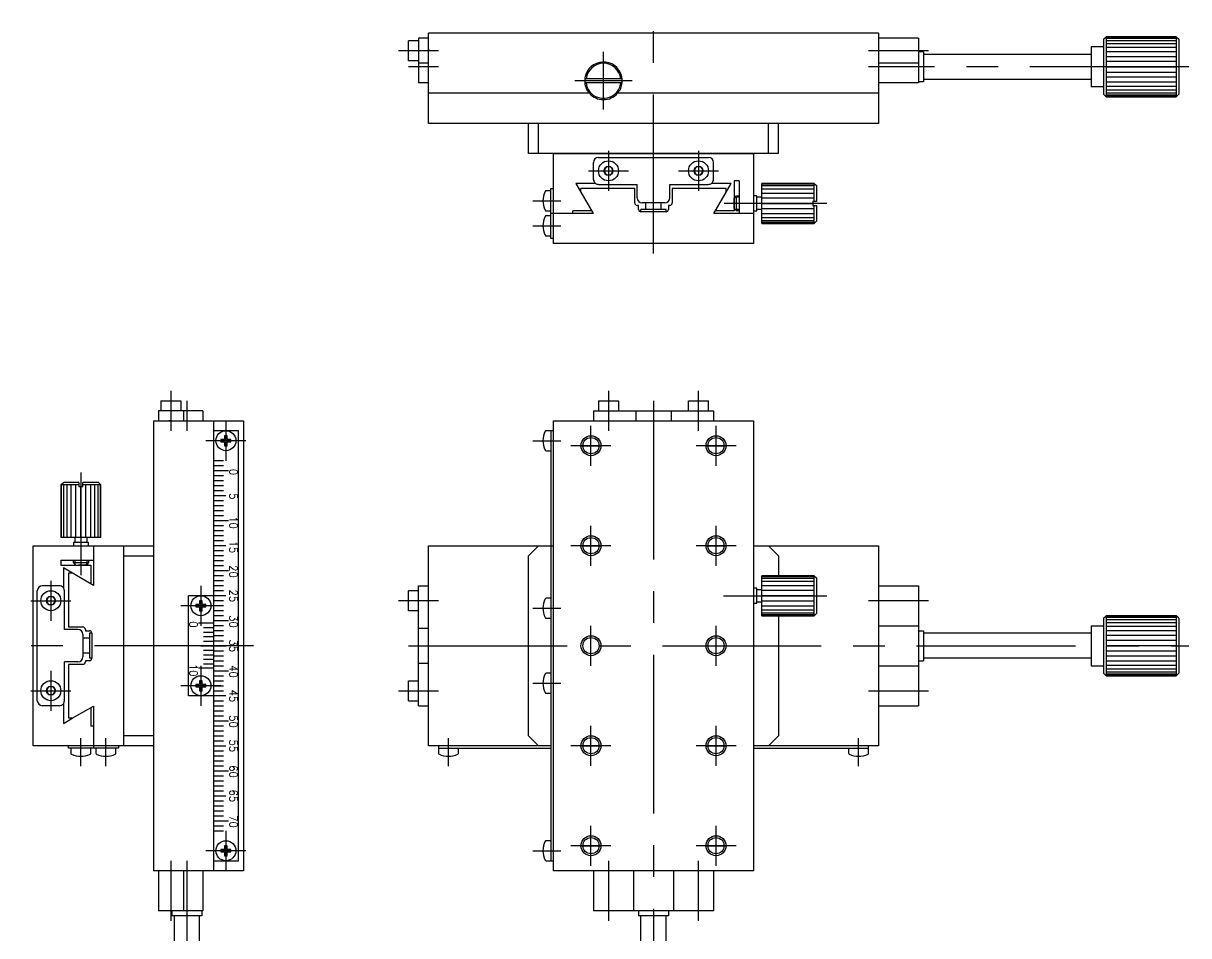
# Model space of a CAD drawing. Extents: x -126 to 356, y -175 to 124.
# Drawn here: x -126 to 107, y -58 to 124.5 of the extents above; entities that cross this region are included whole.
import ezdxf

# ---------------------------------------------------------------- set-up
doc = ezdxf.new("R2010")
doc.units = 0
doc.linetypes.add('CENTER', pattern=[50.8, 31.75, -6.35, 6.35, -6.35])
doc.layers.get('0').update_dxf_attribs({"linetype": 'CONTINUOUS'})
doc.layers.add('CENTER', color=1, linetype='CENTER')
doc.styles.add('CONVERTER_2', font='txt.shx', dxfattribs={"width": 0.9})

# ---------------------------------------------------------------- blocks, each defined once
blk = doc.blocks.new('*U2')
at = {"color": 7, "linetype": 'CONTINUOUS', "style": 'CONVERTER_2', "width": 0.9}
blk.add_text('70', height=1.6, rotation=270, dxfattribs=at).set_placement((-84.79, -33.92))
blk = doc.blocks.new('*U3')
at = {"color": 7, "linetype": 'CONTINUOUS', "style": 'CONVERTER_2', "width": 0.9}
blk.add_text('60', height=1.6, rotation=270, dxfattribs=at).set_placement((-84.79, -23.92))
blk = doc.blocks.new('*U4')
at = {"color": 7, "linetype": 'CONTINUOUS', "style": 'CONVERTER_2', "width": 0.9}
blk.add_text('65', height=1.6, rotation=270, dxfattribs=at).set_placement((-84.79, -28.8))
blk = doc.blocks.new('*U5')
at = {"color": 7, "linetype": 'CONTINUOUS', "style": 'CONVERTER_2', "width": 0.9}
blk.add_text('35', height=1.6, rotation=270, dxfattribs=at).set_placement((-84.79, 1.2))
blk = doc.blocks.new('*U6')
at = {"color": 7, "linetype": 'CONTINUOUS', "style": 'CONVERTER_2', "width": 0.9}
blk.add_text('10', height=1.6, rotation=270, dxfattribs=at).set_placement((-92.79, -3.66))
blk = doc.blocks.new('*U7')
at = {"color": 7, "linetype": 'CONTINUOUS', "style": 'CONVERTER_2', "width": 0.9}
blk.add_text('45', height=1.6, rotation=270, dxfattribs=at).set_placement((-84.79, -8.8))
blk = doc.blocks.new('*U8')
at = {"color": 7, "linetype": 'CONTINUOUS', "style": 'CONVERTER_2', "width": 0.9}
blk.add_text('55', height=1.6, rotation=270, dxfattribs=at).set_placement((-84.79, -18.8))
blk = doc.blocks.new('*U9')
at = {"color": 7, "linetype": 'CONTINUOUS', "style": 'CONVERTER_2', "width": 0.9}
blk.add_text('50', height=1.6, rotation=270, dxfattribs=at).set_placement((-84.79, -13.92))
blk = doc.blocks.new('*U10')
at = {"color": 7, "linetype": 'CONTINUOUS', "style": 'CONVERTER_2', "width": 0.9}
blk.add_text('40', height=1.6, rotation=270, dxfattribs=at).set_placement((-84.79, -3.92))
blk = doc.blocks.new('*U11')
at = {"color": 7, "linetype": 'CONTINUOUS', "style": 'CONVERTER_2', "width": 0.9}
blk.add_text('0', height=1.6, rotation=270, dxfattribs=at).set_placement((-92.79, 4.86))
blk = doc.blocks.new('*U12')
at = {"color": 7, "linetype": 'CONTINUOUS', "style": 'CONVERTER_2', "width": 0.9}
blk.add_text('30', height=1.6, rotation=270, dxfattribs=at).set_placement((-84.79, 6.08))
blk = doc.blocks.new('*U13')
at = {"color": 7, "linetype": 'CONTINUOUS', "style": 'CONVERTER_2', "width": 0.9}
blk.add_text('25', height=1.6, rotation=270, dxfattribs=at).set_placement((-84.79, 11.2))
blk = doc.blocks.new('*U14')
at = {"color": 7, "linetype": 'CONTINUOUS', "style": 'CONVERTER_2', "width": 0.9}
blk.add_text('15', height=1.6, rotation=270, dxfattribs=at).set_placement((-84.79, 20.96))
blk = doc.blocks.new('*U15')
at = {"color": 7, "linetype": 'CONTINUOUS', "style": 'CONVERTER_2', "width": 0.9}
blk.add_text('20', height=1.6, rotation=270, dxfattribs=at).set_placement((-84.79, 16.08))
blk = doc.blocks.new('*U16')
at = {"color": 7, "linetype": 'CONTINUOUS', "style": 'CONVERTER_2', "width": 0.9}
blk.add_text('5', height=1.6, rotation=270, dxfattribs=at).set_placement((-84.79, 30.48))
blk = doc.blocks.new('*U17')
at = {"color": 7, "linetype": 'CONTINUOUS', "style": 'CONVERTER_2', "width": 0.9}
blk.add_text('10', height=1.6, rotation=270, dxfattribs=at).set_placement((-84.79, 25.84))
blk = doc.blocks.new('*U18')
at = {"color": 7, "linetype": 'CONTINUOUS', "style": 'CONVERTER_2', "width": 0.9}
blk.add_text('0', height=1.6, rotation=270, dxfattribs=at).set_placement((-84.79, 35.36))

msp = doc.modelspace()

# ---------------------------------------------------------------- linework, layer by layer
at = {"color": 7, "linetype": 'CONTINUOUS'}
for p, q in [((-47, 121.46), (-47, 118.96)), ((-45, 121.46), (-47, 121.46)), ((45, 122.46), (-45, 122.46)), ((-45, 121.46), (-45, 122.46)), ((-45, 118.76), (-45, 121.46)), ((45, 122.46), (45, 112.56)), ((45, 122.46), (45, 121.46)), ((53, 121.46), (45, 121.46)), ((53, 121.46), (53, 116.46)), ((90, 121.26), (90.5, 121.76)), ((90, 121.26), (90, 110.26)), ((104.5, 121.76), (90.5, 121.76)), ((90.5, 121.76), (90.5, 121.67)), ((104.5, 121.67), (90.5, 121.67)), ((90.5, 121.67), (90.5, 121.4)), ((104.5, 121.4), (90.5, 121.4)), ((90.5, 121.4), (90.5, 120.96)), ((104.5, 121.76), (105, 121.26)), ((104.5, 121.76), (104.5, 121.67)), ((104.5, 121.67), (104.5, 121.4)), ((104.5, 121.4), (104.5, 120.96)), ((105, 121.26), (105, 117.96)), ((-49, 118.96), (-49, 120.96)), ((-47, 120.96), (-49, 120.96)), ((-49, 116.96), (-49, 118.96)), ((-47, 118.96), (-47, 112.56)), ((-45, 119.06), (-45, 119.76)), ((-45, 104.46), (-45, 119.36)), ((-45, 119.36), (-45, 119.06)), ((-45, 112.56), (-45, 118.96)), ((-45, 118.96), (-45, 118.96)), ((87.5, 119.76), (87.5, 111.76)), ((90, 119.76), (87.5, 119.76)), ((87.5, 119.76), (87.5, 118.26)), ((90, 119.76), (90, 111.76)), ((104.5, 120.96), (90.5, 120.96)), ((90.5, 120.96), (90.5, 120.36)), ((104.5, 120.36), (90.5, 120.36)), ((90.5, 120.36), (90.5, 119.62)), ((104.5, 119.62), (90.5, 119.62)), ((90.5, 119.62), (90.5, 118.76)), ((104.5, 120.96), (104.5, 120.36)), ((104.5, 120.36), (104.5, 119.62)), ((104.5, 119.62), (104.5, 118.76)), ((-47, 116.96), (-49, 116.96)), ((54, 118.76), (53, 118.76)), ((54, 118.76), (54, 112.76)), ((54, 118.26), (87.5, 118.26)), ((87.5, 118.26), (87.5, 113.26)), ((104.5, 118.76), (90.5, 118.76)), ((90.5, 118.76), (90.5, 117.78)), ((104.5, 117.78), (90.5, 117.78)), ((90.5, 117.78), (90.5, 116.81)), ((104.5, 116.81), (90.5, 116.81)), ((90.5, 116.81), (90.5, 115.76)), ((104.5, 118.76), (104.5, 117.78)), ((104.5, 117.78), (104.5, 116.81)), ((104.5, 116.81), (104.5, 115.76)), ((105, 117.96), (105, 117.76)), ((105, 117.76), (105, 113.76)), ((-45, 116.46), (-47, 116.46)), ((53, 116.46), (45, 116.46)), ((53, 116.46), (53, 112.56)), ((90.5, 115.76), (90.5, 109.76)), ((90.5, 115.76), (104.5, 115.76)), ((90.5, 114.72), (104.5, 114.72)), ((104.5, 115.76), (104.5, 109.76)), ((-45, 112.56), (-47, 112.56)), ((-45, 112.56), (-47, 112.56)), ((-6.26, 113.36), (-13.74, 113.36)), ((-6.26, 112.56), (-13.74, 112.56)), ((53, 112.56), (45, 112.56)), ((47, 112.56), (45, 112.56)), ((45, 112.56), (45, 104.46)), ((54, 112.76), (53, 112.76)), ((54, 113.26), (87.5, 113.26)), ((87.5, 113.26), (87.5, 111.76)), ((90.5, 113.74), (104.5, 113.74)), ((90.5, 112.76), (104.5, 112.76)), ((90.5, 111.91), (104.5, 111.91)), ((105, 113.76), (105, 110.26)), ((-12.81, 110.46), (-45, 110.46)), ((8.5, 110.46), (-7.19, 110.46)), ((16.5, 110.46), (8.5, 110.46)), ((45, 110.46), (16.5, 110.46)), ((90, 111.76), (87.5, 111.76)), ((90, 111.76), (87.5, 111.76)), ((90.5, 109.76), (90, 110.26)), ((90.5, 111.17), (104.5, 111.17)), ((90.5, 110.57), (104.5, 110.57)), ((90.5, 110.13), (104.5, 110.13)), ((90.5, 109.86), (104.5, 109.86)), ((104.5, 109.76), (90.5, 109.76)), ((90.5, 109.76), (104.5, 109.76)), ((104.5, 109.76), (105, 110.26)), ((45, 104.46), (-45, 104.46)), ((-25, 98.46), (-25, 104.46)), ((-23, 98.46), (-23, 104.46)), ((23, 98.46), (23, 104.46)), ((25, 98.46), (25, 104.46)), ((25, 98.46), (-25, 98.46)), ((-20, 80.46), (-20, 98.46)), ((-20, 98.46), (20, 98.46)), ((20, 98.46), (20, 80.46)), ((-12, 93.26), (-12, 96.66)), ((-11, 97.66), (11, 97.66)), ((-9.45, 95.74), (-9.9, 94.96)), ((-8.55, 95.74), (-9.45, 95.74)), ((-8.55, 95.74), (-8.1, 94.96)), ((8.55, 95.74), (8.1, 94.96)), ((9.45, 95.74), (8.55, 95.74)), ((9.45, 95.74), (9.9, 94.96)), ((12, 93.26), (12, 96.66)), ((-9.9, 94.96), (-9.45, 94.18)), ((-9.45, 94.18), (-8.55, 94.18)), ((-8.55, 94.18), (-8.1, 94.96)), ((8.1, 94.96), (8.55, 94.18)), ((8.55, 94.18), (9.45, 94.18)), ((9.45, 94.18), (9.9, 94.96)), ((-20.5, 90.96), (-21.49, 90.96)), ((-20.5, 91.46), (-20, 91.46)), ((-20.5, 86.96), (-20.5, 91.46)), ((-11.6, 92.46), (-15.54, 92.46)), ((-15.54, 92.46), (-12.07, 86.46)), ((-3.75, 91.46), (-14.5, 91.46)), ((-14.5, 90.67), (-14.5, 91.46)), ((-11, 92.26), (-3.25, 92.26)), ((-3.75, 88.56), (-3.75, 91.46)), ((-3.25, 89.56), (-3.25, 92.26)), ((3.25, 92.26), (11, 92.26)), ((3.25, 89.56), (3.25, 92.26)), ((14.5, 91.46), (3.75, 91.46)), ((3.75, 91.46), (3.75, 88.56)), ((15.54, 92.46), (11.6, 92.46)), ((12.07, 86.46), (15.54, 92.46)), ((14.5, 90.67), (14.5, 91.46)), ((16.1, 92.96), (16.1, 86.96)), ((17.1, 92.96), (16.1, 92.96)), ((17.1, 92.96), (17.1, 86.96)), ((17.1, 90.96), (17.1, 87.96)), ((32.14, 92.46), (21.64, 92.46)), ((21.64, 89.69), (21.64, 92.46)), ((21.64, 92.33), (32.14, 92.33)), ((32.14, 91.93), (21.64, 91.93)), ((32.14, 91.29), (21.64, 91.29)), ((32.14, 88.86), (32.14, 92.46)), ((32.14, 92.46), (32.64, 91.96)), ((32.64, 88.86), (32.64, 91.96)), ((-1.5, 88.56), (-2.25, 88.56)), ((-1.5, 87.26), (-1.5, 88.56)), ((1.5, 88.56), (-1.5, 88.56)), ((1.5, 87.26), (1.5, 88.56)), ((2.25, 88.56), (1.5, 88.56)), ((16.1, 90.46), (16.1, 88.46)), ((16.1, 89.46), (16.6, 89.96)), ((16.1, 87.46), (16.1, 89.46)), ((16.6, 86.96), (16.6, 89.96)), ((16.6, 89.96), (17.1, 89.96)), ((17.1, 89.96), (17.1, 89.69)), ((20.64, 89.96), (20, 89.96)), ((20.64, 86.96), (20.64, 89.96)), ((21.64, 89.69), (20.64, 89.69)), ((32.14, 90.46), (21.64, 90.46)), ((21.64, 88.46), (21.64, 89.69)), ((32.14, 89.5), (21.64, 89.5)), ((31.84, 88.86), (31.84, 88.46)), ((32.64, 88.86), (31.84, 88.86)), ((-21.49, 86.96), (-20.5, 86.96)), ((-20.5, 86.46), (-20.5, 86.96)), ((-16, 86.46), (-20.5, 86.46)), ((-20.5, 81.46), (-20.5, 86.46)), ((-16.1, 86.46), (-16.1, 86.96)), ((-12.5, 86.96), (-16.1, 86.96)), ((-12.07, 86.46), (-16, 86.46)), ((-12.5, 86.46), (-15, 86.46)), ((-12.5, 87.2), (-12.5, 86.96)), ((-3, 88.06), (-3.25, 88.06)), ((-3, 87.26), (-3, 88.06)), ((-2.5, 86.76), (-2.5, 87.26)), ((-1.5, 87.26), (-2.5, 87.26)), ((2.5, 86.76), (-2.5, 86.76)), ((1.5, 87.26), (-1.5, 87.26)), ((2.5, 87.26), (1.5, 87.26)), ((2.5, 86.76), (2.5, 87.26)), ((3.25, 88.06), (3, 88.06)), ((3, 88.06), (3, 87.26)), ((20, 86.46), (12.07, 86.46)), ((12.5, 86.96), (12.5, 87.2)), ((16.1, 86.96), (12.5, 86.96)), ((16, 86.46), (12.5, 86.46)), ((16.1, 88.46), (16.1, 86.96)), ((16.6, 86.96), (16.1, 87.46)), ((17.1, 86.96), (16.6, 86.96)), ((17.1, 88.46), (17.1, 87.24)), ((17.1, 87.24), (17.1, 86.96)), ((17.1, 86.96), (17.1, 86.46)), ((20, 86.96), (20.64, 86.96)), ((21.64, 87.24), (20.64, 87.24)), ((21.64, 88.46), (31.84, 88.46)), ((21.64, 87.24), (21.64, 88.46)), ((21.64, 87.43), (32.14, 87.43)), ((21.64, 84.6), (21.64, 87.24)), ((21.64, 86.46), (32.14, 86.46)), ((31.84, 88.46), (31.84, 88.06)), ((31.84, 88.06), (32.64, 88.06)), ((32.14, 84.46), (32.14, 88.06)), ((32.64, 84.96), (32.64, 88.06)), ((-20.5, 85.96), (-21.49, 85.96)), ((21.64, 85.64), (32.14, 85.64)), ((21.64, 85), (32.14, 85)), ((32.14, 84.6), (21.64, 84.6)), ((21.64, 84.46), (21.64, 84.6)), ((21.64, 84.46), (32.14, 84.46)), ((32.64, 84.96), (32.14, 84.46)), ((-21.49, 81.96), (-20.5, 81.96)), ((-20, 81.46), (-20.5, 81.46)), ((20, 80.46), (-20, 80.46)), ((-98.49, 49), (-98.49, 47)), ((-98.49, 49), (-96.49, 49)), ((-96.49, 49), (-94.49, 49)), ((-94.49, 49), (-94.49, 47)), ((-11, 49), (-7, 49)), ((-11, 49), (-11, 47)), ((-7, 49), (-7, 47)), ((7, 49), (11, 49)), ((7, 47), (7, 49)), ((11, 47), (11, 49)), ((-98.99, 47), (-98.99, 45)), ((-96.49, 47), (-98.99, 47)), ((-90.09, 47), (-96.49, 47)), ((-93.99, 47), (-93.99, 45)), ((-90.09, 47), (-90.09, 45)), ((-90.09, 47), (-90.09, 45)), ((-12, 47), (-12, 45)), ((-12, 47), (-5, 47)), ((-5, 47), (-3.5, 47)), ((-3.5, 47), (-3.5, 45)), ((-3.5, 47), (3.5, 47)), ((3.5, 47), (3.5, 45)), ((3.5, 47), (5, 47)), ((5, 47), (12, 47)), ((11, 47), (12, 47)), ((12, 47), (12, 45)), ((-99.99, 45), (-99.99, -45)), ((-99.99, 45), (-81.99, 45)), ((-99.99, 45), (-98.99, 45)), ((-98.99, 45), (-96.29, 45)), ((-97.29, 45), (-96.59, 45)), ((-96.59, 45), (-96.89, 45)), ((-96.49, 45), (-90.09, 45)), ((-96.49, 45), (-96.49, 45)), ((-87.99, 45), (-87.99, -45)), ((-81.99, 45), (-81.99, -45)), ((-20, -45), (-20, 45)), ((-20, 45), (-5, 45)), ((-5, 45), (-3.5, 45)), ((-3.5, 45), (3.5, 45)), ((3.5, 45), (5, 45)), ((5, 45), (20, 45)), ((10, 45), (12, 45)), ((12, 45), (14, 45)), ((20, 45), (20, -45)), ((-82.99, 43), (-87.99, 43)), ((-85.24, 42), (-85.74, 42)), ((-85.74, 42), (-85.74, 41.25)), ((-85.24, 41.25), (-85.24, 42)), ((-82.99, -43), (-82.99, 43)), ((-20, 43), (-21.49, 43)), ((-20.5, 43), (-20.5, -43)), ((-85.74, 41.25), (-86.49, 41.25)), ((-86.49, 41.25), (-86.49, 40.75)), ((-86.49, 40.75), (-85.74, 40.75)), ((-85.74, 40.75), (-85.74, 40)), ((-85.74, 40), (-85.24, 40)), ((-84.49, 41.25), (-85.24, 41.25)), ((-85.24, 40), (-85.24, 40.75)), ((-85.24, 40.75), (-84.49, 40.75)), ((-84.49, 40.75), (-84.49, 41.25)), ((-21.49, 39), (-20.5, 39)), ((-85.99, 37), (-87.99, 37)), ((-85.99, 36), (-87.99, 36)), ((-84.99, 35), (-87.99, 35)), ((-118.49, 32.14), (-117.99, 32.64)), ((-114.89, 32.64), (-117.99, 32.64)), ((-114.89, 32.64), (-114.89, 31.84)), ((-114.09, 31.84), (-114.09, 32.64)), ((-110.99, 32.64), (-114.09, 32.64)), ((-110.99, 32.64), (-110.49, 32.14)), ((-85.99, 34), (-87.99, 34)), ((-85.99, 33), (-87.99, 33)), ((-114.89, 32.14), (-118.49, 32.14)), ((-118.49, 32.14), (-118.49, 21.64)), ((-118.36, 21.64), (-118.36, 32.14)), ((-117.96, 32.14), (-117.96, 21.64)), ((-117.32, 32.14), (-117.32, 21.64)), ((-116.49, 32.14), (-116.49, 21.64)), ((-115.53, 32.14), (-115.53, 21.64)), ((-114.89, 31.84), (-114.49, 31.84)), ((-114.49, 21.64), (-114.49, 31.84)), ((-114.49, 31.84), (-114.09, 31.84)), ((-110.49, 32.14), (-114.09, 32.14)), ((-113.46, 21.64), (-113.46, 32.14)), ((-112.49, 21.64), (-112.49, 32.14)), ((-111.67, 21.64), (-111.67, 32.14)), ((-111.03, 21.64), (-111.03, 32.14)), ((-110.63, 32.14), (-110.63, 21.64)), ((-110.49, 21.64), (-110.49, 32.14)), ((-85.99, 32), (-87.99, 32)), ((-85.99, 31), (-87.99, 31)), ((-85.49, 30), (-87.99, 30)), ((-85.99, 29), (-87.99, 29)), ((-85.99, 28), (-87.99, 28)), ((-85.99, 27), (-87.99, 27)), ((-85.99, 26), (-87.99, 26)), ((-84.99, 25), (-87.99, 25)), ((-85.99, 24), (-87.99, 24)), ((-115.72, 21.64), (-118.49, 21.64)), ((-114.49, 21.64), (-115.72, 21.64)), ((-115.72, 21.64), (-115.72, 20.64)), ((-113.27, 21.64), (-114.49, 21.64)), ((-110.63, 21.64), (-113.27, 21.64)), ((-113.27, 21.64), (-113.27, 20.64)), ((-110.49, 21.64), (-110.63, 21.64)), ((-85.99, 23), (-87.99, 23)), ((-85.99, 22), (-87.99, 22)), ((-85.99, 21), (-87.99, 21)), ((-123.99, 20), (-99.99, 20)), ((-123.99, -20), (-123.99, 20)), ((-115.99, 20.64), (-115.99, 20)), ((-112.99, 20.64), (-115.99, 20.64)), ((-112.99, 20), (-112.99, 20.64)), ((-111.99, 20), (-111.99, 12.5)), ((-105.99, 20), (-105.99, -20)), ((-99.99, 20), (-99.99, -20)), ((-85.49, 20), (-87.99, 20)), ((-85.99, 19), (-87.99, 19)), ((-45, 20), (-20.5, 20)), ((-45, 5), (-45, 20)), ((-25, 18), (-23, 20)), ((-20.5, 20), (-20, 20)), ((20, 20), (45, 20)), ((23, 20), (25, 18)), ((45, 20), (45, 14)), ((-118.49, 17.1), (-112.49, 17.1)), ((-118.49, 17.1), (-118.49, 16.1)), ((-116.49, 17.1), (-113.49, 17.1)), ((-115.99, 16.6), (-115.99, 17.1)), ((-112.99, 16.6), (-115.99, 16.6)), ((-115.49, 16.1), (-115.99, 16.6)), ((-115.49, 17.1), (-115.22, 17.1)), ((-113.99, 17.1), (-112.77, 17.1)), ((-112.99, 16.6), (-113.49, 16.1)), ((-112.99, 17.1), (-112.99, 16.6)), ((-112.77, 17.1), (-112.49, 17.1)), ((-112.49, 17.1), (-111.99, 17.1)), ((-105.99, 18), (-99.99, 18)), ((-85.99, 18), (-87.99, 18)), ((-85.99, 17), (-87.99, 17)), ((-25, -18), (-25, 18)), ((25, 18), (25, 14)), ((-118.49, 16.1), (-112.49, 16.1)), ((-117.99, 15.54), (-117.99, 11.6)), ((-111.99, 12.07), (-117.99, 15.54)), ((-116.99, 14.5), (-116.99, 3.75)), ((-116.2, 14.5), (-116.99, 14.5)), ((-115.99, 16.1), (-113.99, 16.1)), ((-112.99, 16.1), (-114.99, 16.1)), ((-113.99, 16.1), (-112.49, 16.1)), ((-112.49, 16.1), (-112.49, 12.5)), ((-111.99, 16), (-111.99, 12.07)), ((-85.99, 16), (-87.99, 16)), ((-84.99, 15), (-87.99, 15)), ((-85.99, 14), (-87.99, 14)), ((-45, 12), (-45, 14)), ((32.14, 14), (21.64, 14)), ((21.64, 13.86), (21.64, 14)), ((32.14, 6), (32.14, 14)), ((32.14, 14), (32.64, 13.5)), ((45, 14), (45, 12)), ((-118.79, 12), (-122.19, 12)), ((-112.49, 12.5), (-112.73, 12.5)), ((-85.99, 13), (-87.99, 13)), ((-85.99, 12), (-87.99, 12)), ((-47, 11), (-47, 12)), ((-47, 12), (-45, 12)), ((-47, 5), (-47, 12)), ((-45, 10), (-45, 12)), ((21.64, 11.22), (21.64, 13.86)), ((21.64, 13.86), (32.14, 13.86)), ((32.14, 13.46), (21.64, 13.46)), ((32.14, 12.83), (21.64, 12.83)), ((32.14, 12), (21.64, 12)), ((32.64, 6.5), (32.64, 13.5)), ((45, 12), (53, 12)), ((45, 12), (45, 10)), ((53, 12), (53, 4)), ((-123.19, -11), (-123.19, 11)), ((-120.94, 9.78), (-121.39, 9)), ((-120.04, 9.78), (-120.94, 9.78)), ((-120.04, 9.78), (-119.59, 9)), ((-117.79, 3.25), (-117.79, 11)), ((-92.99, -10), (-92.99, 10)), ((-85.49, 10), (-92.99, 10)), ((-85.99, 11), (-87.99, 11)), ((-47, 11), (-49, 11)), ((-49, 7), (-49, 11)), ((-20.5, 9.5), (-21.49, 9.5)), ((20.64, 11.5), (20, 11.5)), ((20.64, 8.5), (20.64, 11.5)), ((20.64, 11.22), (21.64, 11.22)), ((21.64, 10), (21.64, 11.22)), ((32.14, 11.04), (21.64, 11.04)), ((31.84, 10), (21.64, 10)), ((21.64, 8.78), (21.64, 10)), ((45, 10), (45, 4)), ((-121.39, 9), (-120.94, 8.22)), ((-120.94, 8.22), (-120.04, 8.22)), ((-120.04, 8.22), (-119.59, 9)), ((-90.74, 8.25), (-91.49, 8.25)), ((-91.49, 8.25), (-91.49, 7.75)), ((-91.49, 7.75), (-90.74, 7.75)), ((-90.24, 9), (-90.74, 9)), ((-90.74, 9), (-90.74, 8.25)), ((-90.74, 7.75), (-90.74, 7)), ((-90.74, 7), (-90.24, 7)), ((-90.24, 8.25), (-90.24, 9)), ((-89.49, 8.25), (-90.24, 8.25)), ((-90.24, 7), (-90.24, 7.75)), ((-90.24, 7.75), (-89.49, 7.75)), ((-89.49, 7.75), (-89.49, 8.25)), ((-85.99, 9), (-87.99, 9)), ((-85.99, 8), (-87.99, 8)), ((-85.99, 7), (-87.99, 7)), ((-47, 7), (-49, 7)), ((20, 8.5), (20.64, 8.5)), ((20.64, 8.78), (21.64, 8.78)), ((21.64, 8.96), (32.14, 8.96)), ((21.64, 6), (21.64, 8.78)), ((21.64, 8), (32.14, 8)), ((21.64, 7.17), (32.14, 7.17)), ((-85.99, 6), (-87.99, 6)), ((-84.99, 5), (-87.99, 5)), ((-47, 3.5), (-47, 5)), ((-45, 3.5), (-45, 5)), ((-21.49, 5.5), (-20.5, 5.5)), ((21.64, 6.54), (32.14, 6.54)), ((32.14, 6.14), (21.64, 6.14)), ((21.64, 6), (32.14, 6)), ((25, 6), (25, -18)), ((32.64, 6.5), (32.14, 6)), ((90, 5.5), (90.5, 6)), ((90, 5.5), (90, -5.5)), ((90.5, 6), (90.5, 0)), ((104.5, 6), (90.5, 6)), ((90.5, 6), (104.5, 6)), ((104.5, 5.91), (90.5, 5.91)), ((104.5, 5.64), (90.5, 5.64)), ((104.5, 5.2), (90.5, 5.2)), ((104.5, 6), (104.5, 0)), ((105, 5.5), (104.5, 6)), ((105, 5.5), (105, 2)), ((-115.09, 3.25), (-117.79, 3.25)), ((-116.99, 3.75), (-114.09, 3.75)), ((-113.59, 3.25), (-113.59, 3)), ((-113.59, 3), (-112.79, 3)), ((-112.79, 2.5), (-112.79, 1.5)), ((-112.29, 2.5), (-112.79, 2.5)), ((-112.29, 2.5), (-112.29, -2.5)), ((-87.99, 4.5), (-90.99, 4.5)), ((-87.99, 3.6), (-89.99, 3.6)), ((-89.99, 2.7), (-87.99, 2.7)), ((-85.99, 4), (-87.99, 4)), ((-85.99, 3), (-87.99, 3)), ((-47, -3.5), (-47, 3.5)), ((-47, 3.5), (-45, 3.5)), ((-45, -3.5), (-45, 3.5)), ((45, 4), (53, 4)), ((45, 4), (45, 3)), ((45, 3), (45, 2.5)), ((45, 2.5), (45, -2.5)), ((53, 4), (53, 2.5)), ((53, 3), (54, 3)), ((53, 2.5), (53, -2.5)), ((54, 3), (54, 2.5)), ((87.5, 2.5), (54, 2.5)), ((54, 2.5), (54, -2.5)), ((87.5, 4), (87.5, -4)), ((87.5, 4), (90, 4)), ((87.5, 4), (90, 4)), ((87.5, 4), (87.5, 2.5)), ((87.5, 2.5), (87.5, -2.5)), ((90, 4), (90, -4)), ((104.5, 4.6), (90.5, 4.6)), ((104.5, 3.86), (90.5, 3.86)), ((104.5, 3), (90.5, 3)), ((-114.09, 2.25), (-114.09, 1.5)), ((-114.09, 1.5), (-114.09, -1.5)), ((-112.79, 1.5), (-114.09, 1.5)), ((-112.79, 1.5), (-112.79, -1.5)), ((-90.49, 0), (-85.49, 0)), ((-87.99, 1.8), (-89.99, 1.8)), ((-89.99, 0.9), (-87.99, 0.9)), ((-85.99, 2), (-87.99, 2)), ((-87.99, 1), (-85.99, 1)), ((104.5, 2.02), (90.5, 2.02)), ((104.5, 1.04), (90.5, 1.04)), ((104.5, 0), (90.5, 0)), ((90.5, 0), (90.5, -1.04)), ((104.5, 0), (104.5, -1.04)), ((105, 2), (105, -2)), ((-112.79, -1.5), (-114.09, -1.5)), ((-114.09, -1.5), (-114.09, -2.25)), ((-112.79, -1.5), (-112.79, -2.5)), ((-89.99, -0.9), (-87.99, -0.9)), ((-89.99, -1.8), (-87.99, -1.8)), ((-87.99, -1), (-85.99, -1)), ((-87.99, -2), (-85.99, -2)), ((90.5, -1.04), (104.5, -1.04)), ((90.5, -1.04), (90.5, -2.02)), ((90.5, -2.02), (104.5, -2.02)), ((90.5, -2.02), (90.5, -3)), ((104.5, -1.04), (104.5, -2.02)), ((104.5, -2.02), (104.5, -3)), ((105, -2), (105, -2.2)), ((105, -2.2), (105, -5.5)), ((-117.79, -11), (-117.79, -3.25)), ((-115.09, -3.25), (-117.79, -3.25)), ((-116.99, -3.75), (-116.99, -14.5)), ((-114.09, -3.75), (-116.99, -3.75)), ((-112.79, -3), (-113.59, -3)), ((-113.59, -3), (-113.59, -3.25)), ((-112.29, -2.5), (-112.79, -2.5)), ((-87.99, -4.5), (-90.99, -4.5)), ((-89.99, -2.7), (-87.99, -2.7)), ((-89.99, -3.6), (-87.99, -3.6)), ((-87.99, -3), (-85.99, -3)), ((-87.99, -4), (-85.99, -4)), ((-47, -5), (-47, -3.5)), ((-47, -3.5), (-45, -3.5)), ((-45, -5), (-45, -3.5)), ((45, -2.5), (45, -3)), ((45, -3), (45, -4)), ((45, -4), (53, -4)), ((45, -4), (45, -5)), ((53, -2.5), (53, -3)), ((53, -3), (53, -4)), ((53, -3), (54, -3)), ((53, -4), (53, -12)), ((87.5, -2.5), (54, -2.5)), ((54, -2.5), (54, -3)), ((87.5, -2.5), (87.5, -4)), ((87.5, -4), (90, -4)), ((90.5, -3), (104.5, -3)), ((90.5, -3), (90.5, -3.86)), ((90.5, -3.86), (104.5, -3.86)), ((90.5, -3.86), (90.5, -4.6)), ((90.5, -4.6), (104.5, -4.6)), ((90.5, -4.6), (90.5, -5.2)), ((104.5, -3), (104.5, -3.86)), ((104.5, -3.86), (104.5, -4.6)), ((104.5, -4.6), (104.5, -5.2)), ((-87.99, -5), (-84.99, -5)), ((-87.99, -6), (-85.99, -6)), ((-47, -12), (-47, -5)), ((-45, -20), (-45, -5)), ((-20.5, -5.5), (-21.49, -5.5)), ((45, -5), (45, -10)), ((90.5, -6), (90, -5.5)), ((90.5, -5.2), (104.5, -5.2)), ((90.5, -5.2), (90.5, -5.64)), ((90.5, -5.64), (104.5, -5.64)), ((90.5, -5.64), (90.5, -5.91)), ((90.5, -5.91), (104.5, -5.91)), ((90.5, -5.91), (90.5, -6)), ((90.5, -6), (104.5, -6)), ((104.5, -5.2), (104.5, -5.64)), ((105, -5.5), (104.5, -6)), ((104.5, -5.64), (104.5, -5.91)), ((104.5, -5.91), (104.5, -6)), ((-120.94, -8.22), (-121.39, -9)), ((-121.39, -9), (-120.94, -9.78)), ((-120.04, -8.22), (-120.94, -8.22)), ((-120.04, -8.22), (-119.59, -9)), ((-120.04, -9.78), (-119.59, -9)), ((-90.74, -7.75), (-91.49, -7.75)), ((-91.49, -7.75), (-91.49, -8.25)), ((-91.49, -8.25), (-90.74, -8.25)), ((-90.74, -7), (-90.74, -7.75)), ((-90.24, -7), (-90.74, -7)), ((-90.74, -8.25), (-90.74, -9)), ((-90.74, -9), (-90.24, -9)), ((-90.24, -7.75), (-90.24, -7)), ((-89.49, -7.75), (-90.24, -7.75)), ((-90.24, -9), (-90.24, -8.25)), ((-90.24, -8.25), (-89.49, -8.25)), ((-89.49, -8.25), (-89.49, -7.75)), ((-87.99, -7), (-85.99, -7)), ((-87.99, -8), (-85.99, -8)), ((-87.99, -9), (-85.99, -9)), ((-49, -11), (-49, -7)), ((-49, -7), (-47, -7)), ((-120.94, -9.78), (-120.04, -9.78)), ((-117.99, -11.6), (-117.99, -15.54)), ((-85.49, -10), (-92.99, -10)), ((-87.99, -11), (-85.99, -11)), ((-49, -11), (-47, -11)), ((-21.49, -9.5), (-20.5, -9.5)), ((45, -10), (45, -12)), ((-118.79, -12), (-122.19, -12)), ((-116.2, -14.5), (-111.99, -12.07)), ((-112.73, -12.5), (-112.49, -12.5)), ((-112.49, -12.5), (-112.49, -16.1)), ((-111.99, -12.07), (-111.99, -16)), ((-111.99, -12.5), (-111.99, -15)), ((-87.99, -12), (-85.99, -12)), ((-87.99, -13), (-85.99, -13)), ((-47, -12), (-45, -12)), ((45, -12), (53, -12)), ((45, -12), (45, -14)), ((-117.99, -15.54), (-116.99, -14.96)), ((-116.2, -14.5), (-116.99, -14.5)), ((-116.99, -14.96), (-116.2, -14.5)), ((-111.99, -16.1), (-112.49, -16.1)), ((-111.99, -16), (-111.99, -20.5)), ((-87.99, -14), (-85.99, -14)), ((-87.99, -15), (-84.99, -15)), ((-87.99, -16), (-85.99, -16)), ((45, -14), (45, -20)), ((-99.99, -18), (-105.99, -18)), ((-87.99, -17), (-85.99, -17)), ((-87.99, -18), (-85.99, -18)), ((-25, -18), (-23, -20)), ((23, -20), (25, -18)), ((-99.99, -20), (-123.99, -20)), ((-116.99, -20.5), (-116.99, -20)), ((-112.49, -20.5), (-116.99, -20.5)), ((-116.49, -20.5), (-116.49, -21.49)), ((-112.49, -21.49), (-112.49, -20.5)), ((-111.99, -20.5), (-112.49, -20.5)), ((-106.99, -20.5), (-111.99, -20.5)), ((-111.49, -20.5), (-111.49, -21.49)), ((-107.49, -21.49), (-107.49, -20.5)), ((-106.99, -20), (-106.99, -20.5)), ((-87.99, -19), (-85.99, -19)), ((-87.99, -20), (-85.49, -20)), ((-20.5, -20), (-45, -20)), ((-43, -20), (-43, -21.49)), ((-43, -20.5), (-20.5, -20.5)), ((-39, -21.49), (-39, -20.5)), ((45, -20), (20, -20)), ((20, -20.5), (43, -20.5)), ((39, -20.5), (39, -21.49)), ((43, -21.49), (43, -20)), ((-87.99, -21), (-85.99, -21)), ((-87.99, -22), (-85.99, -22)), ((-87.99, -23), (-85.99, -23)), ((-87.99, -24), (-85.99, -24)), ((-87.99, -25), (-84.99, -25)), ((-87.99, -26), (-85.99, -26)), ((-87.99, -27), (-85.99, -27)), ((-87.99, -28), (-85.99, -28)), ((-87.99, -29), (-85.99, -29)), ((-87.99, -30), (-85.49, -30)), ((-87.99, -31), (-85.99, -31)), ((-87.99, -32), (-85.99, -32)), ((-87.99, -33), (-85.99, -33)), ((-87.99, -34), (-85.99, -34)), ((-87.99, -35), (-84.99, -35)), ((-87.99, -36), (-85.99, -36)), ((-87.99, -37), (-85.99, -37)), ((-20.5, -39), (-21.49, -39)), ((-86.49, -40.75), (-86.49, -41.25)), ((-85.74, -40.75), (-86.49, -40.75)), ((-86.49, -41.25), (-85.74, -41.25)), ((-85.24, -40), (-85.74, -40)), ((-85.74, -40), (-85.74, -40.75)), ((-85.74, -41.25), (-85.74, -42)), ((-85.24, -40.75), (-85.24, -40)), ((-84.49, -40.75), (-85.24, -40.75)), ((-85.24, -41.25), (-84.49, -41.25)), ((-85.24, -42), (-85.24, -41.25)), ((-84.49, -41.25), (-84.49, -40.75)), ((-87.99, -43), (-82.99, -43)), ((-85.74, -42), (-85.24, -42)), ((-21.49, -43), (-20, -43)), ((-90.09, -45), (-99.99, -45)), ((-89.29, -45), (-99.99, -45)), ((-98.99, -45), (-99.99, -45)), ((-98.99, -45), (-98.99, -53)), ((-93.99, -45), (-93.99, -53)), ((-90.09, -45), (-90.09, -47)), ((-90.09, -45), (-90.09, -53)), ((-81.99, -45), (-89.89, -45)), ((-14, -45), (-20, -45)), ((-12, -45), (-14, -45)), ((-12, -45), (-12, -53)), ((-10, -45), (-12, -45)), ((-5, -45), (-10, -45)), ((-4, -45), (-5, -45)), ((-3, -45), (-4, -45)), ((-4, -45), (-4, -53)), ((-2.5, -45), (-3, -45)), ((2.5, -45), (-2.5, -45)), ((3, -45), (2.5, -45)), ((4, -45), (3, -45)), ((10, -45), (4, -45)), ((4, -45), (4, -53)), ((12, -45), (10, -45)), ((12, -45), (12, -53)), ((14, -45), (12, -45)), ((20, -45), (14, -45)), ((-93.99, -53), (-98.99, -53)), ((-96.29, -53), (-96.29, -54)), ((-90.09, -53), (-93.99, -53)), ((-90.29, -53), (-90.29, -54)), ((-4, -53), (-12, -53)), ((-3, -53), (-4, -53)), ((-3, -53), (-3, -54)), ((-2.5, -53), (-3, -53)), ((2.5, -53), (-2.5, -53)), ((4, -53), (2.5, -53)), ((3, -53), (3, -54)), ((12, -53), (4, -53)), ((-90.29, -54), (-96.29, -54)), ((-95.79, -87.5), (-95.79, -54)), ((-90.79, -87.5), (-90.79, -54)), ((-2.5, -54), (-3, -54)), ((-2.5, -87.5), (-2.5, -54)), ((2.5, -54), (-2.5, -54)), ((2.5, -87.5), (2.5, -54)), ((3, -54), (2.5, -54))]:
    msp.add_line(p, q, dxfattribs=at)
at = {"color": 3, "linetype": 'CONTINUOUS'}
for p, q in [((17.1, 89.69), (16.33, 89.69)), ((17.1, 87.23), (16.33, 87.23)), ((-115.72, 17.1), (-115.72, 16.33)), ((-113.26, 17.1), (-113.26, 16.33))]:
    msp.add_line(p, q, dxfattribs=at)
at = {"color": 7, "linetype": 'CONTINUOUS'}
for centre, radius in [((-9, 94.96), 2), ((-9, 94.96), 0.9), ((9, 94.96), 2), ((9, 94.96), 0.9), ((-85.49, 41), 2), ((-12.5, 40), 1.62), ((12.5, 40), 1.62), ((-12.5, 20), 1.62), ((12.5, 20), 1.62), ((-120.49, 9), 2), ((-120.49, 9), 0.9), ((-90.49, 8), 2), ((-12.5, 0), 1.62), ((12.5, 0), 1.62), ((-90.49, -8), 2), ((-120.49, -9), 2), ((-120.49, -9), 0.9), ((-12.5, -20), 1.62), ((12.5, -20), 1.62), ((-85.49, -41), 2), ((-12.5, -40), 1.62), ((12.5, -40), 1.62)]:
    msp.add_circle(centre, radius, dxfattribs=at)
at = {"color": 3, "linetype": 'CONTINUOUS'}
for centre in [(-12.5, 40), (12.5, 40), (-12.5, 20), (12.5, 20), (-12.5, 0), (12.5, 0), (-12.5, -20), (12.5, -20), (-12.5, -40), (12.5, -40)]:
    msp.add_circle(centre, 2, dxfattribs=at)
at = {"color": 7, "linetype": 'CONTINUOUS'}
for centre, radius, start, end in [((-10, 112.96), 3.76, 6.1042, 160.1725), ((-10, 112.96), 3.76, 160.1725, 173.8958), ((-10, 112.96), 3.5, 6.5624, 173.4376), ((-10, 112.96), 3.76, 173.8958, 186.1042), ((-10, 112.96), 3.76, 186.1042, 221.6518), ((-10, 112.96), 3.5, 186.5624, 314.4153), ((-10, 112.96), 3.5, 315, 353.4376), ((-10, 112.96), 3.76, 318.3482, 353.8958), ((-10, 112.96), 3.76, 353.8958, 6.1042), ((-10, 112.96), 3.76, 221.6518, 318.3482), ((-10, 112.96), 3.5, 314.4153, 315), ((-11, 96.66), 1, 90, 180), ((11, 96.66), 1, 360, 90), ((-11, 93.26), 1, 180, 233.1301), ((11, 93.26), 1, 306.8699, 360), ((-21.49, 90.76), 0.2, 90, 154.3284), ((-11, 93.26), 1, 233.1301, 270), ((11, 93.26), 1, 270, 306.8699), ((-17.75, 88.96), 4.35, 154.3284, 205.6716), ((-3.25, 88.56), 0.5, 180, 270), ((-2.25, 89.56), 1, 180, 270), ((2.25, 89.56), 1, 270, 0), ((3.25, 88.56), 0.5, 270, 0), ((-21.49, 87.16), 0.2, 205.6716, 270), ((-2.5, 87.26), 0.5, 180, 270), ((2.5, 87.26), 0.5, 270, 0), ((-17.75, 83.96), 4.35, 154.3284, 205.6716), ((-21.49, 85.76), 0.2, 90, 154.3284), ((-21.49, 82.16), 0.2, 205.6716, 270), ((-17.75, 41), 4.35, 154.3284, 205.6716), ((-21.49, 42.8), 0.2, 90, 154.3284), ((-21.49, 39.2), 0.2, 205.6716, 270), ((-122.19, 11), 1, 90, 180), ((-118.79, 11), 1, 36.8699, 90), ((-118.79, 11), 1, 0, 36.8699), ((-17.75, 7.5), 4.35, 154.3284, 205.6716), ((-21.49, 9.3), 0.2, 90, 154.3284), ((-21.49, 5.7), 0.2, 205.6716, 270), ((-115.09, 2.25), 1, 0, 90), ((-114.09, 3.25), 0.5, 0, 90), ((-112.79, 2.5), 0.5, 0, 90), ((-115.09, -2.25), 1, 270, 0), ((-114.09, -3.25), 0.5, 270, 0), ((-112.79, -2.5), 0.5, 270, 0), ((-17.75, -7.5), 4.35, 154.3284, 205.6716), ((-21.49, -5.7), 0.2, 90, 154.3284), ((-122.19, -11), 1, 180, 270), ((-118.79, -11), 1, 270, 323.1301), ((-118.79, -11), 1, 323.1301, 0), ((-21.49, -9.3), 0.2, 205.6716, 270), ((-116.29, -21.49), 0.2, 180, 244.3284), ((-114.49, -17.75), 4.35, 244.3284, 295.6716), ((-112.69, -21.49), 0.2, 295.6716, 0), ((-111.29, -21.49), 0.2, 180, 244.3284), ((-109.49, -17.75), 4.35, 244.3284, 295.6716), ((-107.69, -21.49), 0.2, 295.6716, 0), ((-42.8, -21.49), 0.2, 180, 244.3284), ((-41, -17.75), 4.35, 244.3284, 295.6716), ((-39.2, -21.49), 0.2, 295.6716, 0), ((39.2, -21.49), 0.2, 180, 244.3284), ((41, -17.75), 4.35, 244.3284, 295.6716), ((42.8, -21.49), 0.2, 295.6716, 0), ((-17.75, -41), 4.35, 154.3284, 205.6716), ((-21.49, -39.2), 0.2, 90, 154.3284), ((-21.49, -42.8), 0.2, 205.6716, 270)]:
    msp.add_arc(centre, radius, start, end, dxfattribs=at)
at = {"layer": 'CENTER', "color": 1, "linetype": 'CENTER'}
for p, q in [((0, 78.46), (0, 124.46)), ((-43, 118.96), (-51, 118.96)), ((55, 118.96), (43, 118.96)), ((-10, 107.2), (-10, 118.73)), ((-43, 115.76), (-49, 115.76)), ((107, 115.76), (43, 115.76)), ((-4.24, 112.96), (-15.76, 112.96)), ((-9, 98.96), (-9, 90.96)), ((9, 98.96), (9, 90.96)), ((-13, 94.96), (-5, 94.96)), ((5, 94.96), (13, 94.96)), ((-24.1, 88.96), (-18.5, 88.96)), ((34.64, 88.46), (14.1, 88.46)), ((-24.1, 83.96), (-18.5, 83.96)), ((-96.49, 51), (-96.49, 43)), ((-93.29, 49), (-93.29, 43)), ((-9, 51), (-9, 43)), ((0, 49), (0, -107)), ((9, 43), (9, 51)), ((-85.49, 45), (-85.49, 37)), ((-12.5, 36), (-12.5, 44)), ((12.5, 36), (12.5, 44)), ((-81.49, 41), (-89.49, 41)), ((-24.1, 41), (-18.5, 41)), ((-8.5, 40), (-16.5, 40)), ((-14.5, 40), (-10.5, 40)), ((16.5, 40), (8.5, 40)), ((10.5, 40), (14.5, 40)), ((-114.49, 34.64), (-114.49, 14.1)), ((-12.5, 16), (-12.5, 24)), ((12.5, 16), (12.5, 24)), ((-8.5, 20), (-16.5, 20)), ((-14.5, 20), (-10.5, 20)), ((16.5, 20), (8.5, 20)), ((10.5, 20), (14.5, 20)), ((-120.49, 13), (-120.49, 5)), ((-90.49, 12), (-90.49, 4)), ((14, 10), (34.64, 10)), ((-124.49, 9), (-116.49, 9)), ((-86.49, 8), (-94.49, 8)), ((-43, 9), (-51, 9)), ((-24.1, 7.5), (-18.5, 7.5)), ((55, 9), (43, 9)), ((-12.5, -4), (-12.5, 4)), ((12.5, -4), (12.5, 4)), ((-79.99, 0), (-125.99, 0)), ((-49, 0), (107, 0)), ((-90.49, -4), (-90.49, -12)), ((-120.49, -5), (-120.49, -13)), ((-124.49, -9), (-116.49, -9)), ((-86.49, -8), (-94.49, -8)), ((-51, -9), (-43, -9)), ((-24.1, -7.5), (-18.5, -7.5)), ((43, -9), (55, -9)), ((-12.5, -24), (-12.5, -16)), ((12.5, -24), (12.5, -16)), ((-114.49, -24.1), (-114.49, -18.5)), ((-109.49, -24.1), (-109.49, -18.5)), ((-41, -24.1), (-41, -18.5)), ((41, -24.1), (41, -18.5)), ((-8.5, -20), (-16.5, -20)), ((-14.5, -20), (-10.5, -20)), ((16.5, -20), (8.5, -20)), ((10.5, -20), (14.5, -20)), ((-85.49, -37), (-85.49, -45)), ((-12.5, -44), (-12.5, -36)), ((12.5, -44), (12.5, -36)), ((-81.49, -41), (-89.49, -41)), ((-24.1, -41), (-18.5, -41)), ((-8.5, -40), (-16.5, -40)), ((-14.5, -40), (-10.5, -40)), ((16.5, -40), (8.5, -40)), ((10.5, -40), (14.5, -40)), ((-96.49, -43), (-96.49, -55)), ((-93.29, -43), (-93.29, -107)), ((-9, -43), (-9, -55)), ((9, -55), (9, -43))]:
    msp.add_line(p, q, dxfattribs=at)

# ---------------------------------------------------------------- block references
at = {"color": 7, "linetype": 'CONTINUOUS'}
for name in ['*U18', '*U16', '*U17', '*U14', '*U15', '*U13', '*U11', '*U12', '*U5', '*U6', '*U10', '*U7', '*U9', '*U8', '*U3', '*U4', '*U2']:
    msp.add_blockref(name, (0, 0), dxfattribs=at)

doc.saveas('drawing.dxf')
